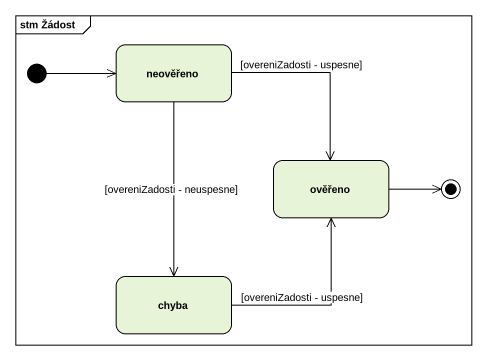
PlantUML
@startuml
mainframe stm Žádost
hide empty description
state neověřeno
state ověřeno
state chyba
[*] -right-> neověřeno
neověřeno --> ověřeno : [overeniZadosti - uspesne]
neověřeno --> chyba : [overeniZadosti - neuspesne]
chyba -up-> ověřeno : [overeniZadosti - uspesne]
ověřeno -right-> [*]
@enduml
